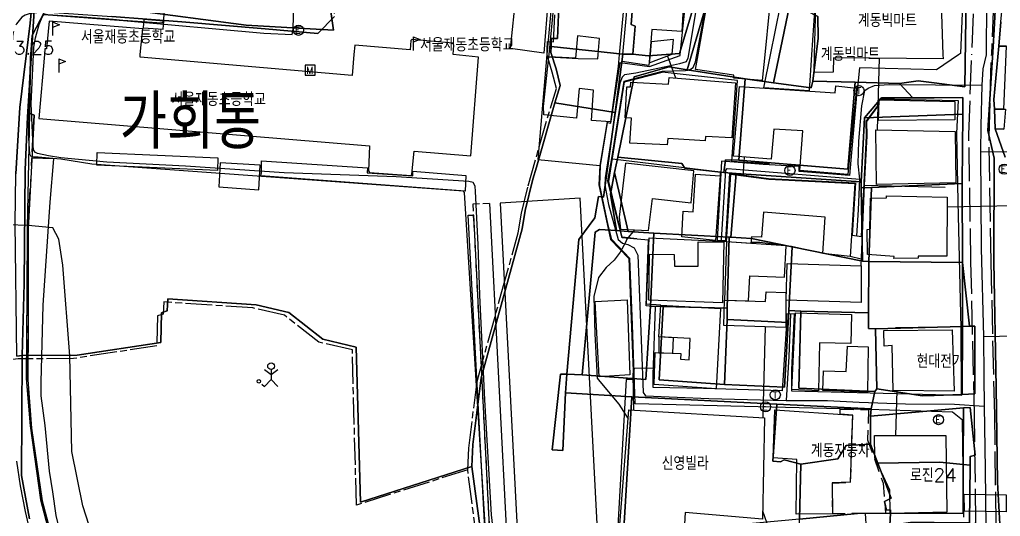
# Model space of a CAD drawing. Header units: feet. Extents: x 197796 to 199821, y 552499 to 555392.
# Drawn here: x 198685.5 to 198830.9, y 553314.7 to 553388.4 of the extents above; entities that cross this region are included whole.
import ezdxf

# ---------------------------------------------------------------- set-up
doc = ezdxf.new("R2010")
doc.units = ezdxf.units.FT
doc.header["$MEASUREMENT"] = 0
for name, pattern in [('ANYANG1', [11.5, 6, -1, 1, -1.5, 1, -1]), ('ANYANG11', [1.5, 1, -0.5]), ('ANYANG2', [6, 5, -1]), ('ANYANG3', [3, 2, -1]), ('JEON', [12, 4, -0.5, 1, -0.5, 4, -0.5, 1, -0.5])]:
    doc.linetypes.add(name, pattern=pattern)
for name, color, linetype in [('AAA001', 7, 'CONTINUOUS'), ('AAA002', 7, 'CONTINUOUS'), ('AAA004', 7, 'ANYANG3'), ('AAA008', 7, 'CONTINUOUS'), ('AAB114', 7, 'CONTINUOUS'), ('AAC001', 7, 'CONTINUOUS'), ('AAC006', 7, 'ANYANG1'), ('ABB001', 7, 'CONTINUOUS'), ('AD002', 7, 'CONTINUOUS'), ('AD0022', 1, 'CONTINUOUS'), ('ADA085', 1, 'CONTINUOUS'), ('AE001', 1, 'ANYANG2'), ('AE002', 1, 'ANYANG11'), ('AE130', 42, 'CONTINUOUS'), ('AE150', 7, 'CONTINUOUS'), ('AZ0202', 7, 'CONTINUOUS'), ('AZ0203', 7, 'CONTINUOUS'), ('AZ080', 1, 'CONTINUOUS'), ('AZ0801', 7, 'CONTINUOUS'), ('AZB999', 7, 'CONTINUOUS'), ('CAA001', 7, 'CONTINUOUS'), ('CAA002', 30, 'CONTINUOUS'), ('DD001', 3, 'CONTINUOUS'), ('EA0018', 7, 'JEON'), ('wipco_지적', 20, 'CONTINUOUS'), ('ZC002', 7, 'CONTINUOUS'), ('ZC251', 7, 'CONTINUOUS'), ('ZC601', 7, 'CONTINUOUS')]:
    doc.layers.add(name, color=color, linetype=linetype)
doc.styles.add('GHS', font='ROMANS', dxfattribs={"bigfont": 'NGSW.shx'})
doc.styles.add('NGSW', font='ROMANS.shx', dxfattribs={"bigfont": 'NGSW.shx'})

# ---------------------------------------------------------------- blocks, each defined once
blk = doc.blocks.new('AAB114')
at = {"layer": 'AAB114'}
for points in [[(0, 2), (1, 1.6), (0, 1.2)], [(0, 2), (0, 0)]]:
    blk.add_lwpolyline(points, dxfattribs=at)
blk = doc.blocks.new('AZ0202')
at = {"layer": 'AZ0202'}
blk.add_circle((0, 0), 0.75, dxfattribs=at)
at = {"layer": 'AZ0202', "style": 'GHS'}
blk.add_text('E', height=1, dxfattribs=at).set_placement((-0.5, -0.48))
blk = doc.blocks.new('AZ0203')
at = {"layer": 'AZ0203'}
blk.add_circle((0, 0), 0.75, dxfattribs=at)
at = {"layer": 'AZ0203', "style": 'GHS'}
blk.add_text('T', height=1, dxfattribs=at).set_placement((-0.36, -0.52))
blk = doc.blocks.new('ABB001')
at = {"layer": 'ABB001'}
for points in [[(0, 0), (0, -1.5)], [(-1, 0), (0, -0.75), (1, 0)], [(-1.35, -2.15), (-1, -2.5)], [(0, -1.5), (-1, -2.5)], [(0, -1.5), (1, -2.5)]]:
    blk.add_lwpolyline(points, dxfattribs=at)
for centre, radius in [((0, 0.5), 0.5), ((-1.82, -1.75), 0.25)]:
    blk.add_circle(centre, radius, dxfattribs=at)
blk = doc.blocks.new('AZB999')
at = {"layer": 'AZB999'}
blk.add_lwpolyline([(-0.75, 0.75), (-0.75, -0.75), (0.75, -0.75), (0.75, 0.75)], close=True, dxfattribs=at)
at = {"layer": 'AZB999', "style": 'GHS'}
blk.add_text('M', height=1, dxfattribs=at).set_placement((-0.58, -0.52))

msp = doc.modelspace()

# ---------------------------------------------------------------- linework, layer by layer
at = {"layer": 'AAA001', "color": 255, "flags": 128}
for points in [[(198774.89, 553383.24), (198775.7, 553391.85), (198783.91, 553391.06), (198783.68, 553386.68), (198779.23, 553386.96), (198778.91, 553383.24)], [(198763.97, 553383.24), (198764.74, 553390.96), (198775, 553390.05), (198774.36, 553383.24)], [(198786.08, 553383.23), (198787.46, 553391.12), (198796.62, 553389.76), (198795.97, 553383.23)], [(198796.82, 553383.23), (198798.31, 553390.54), (198803.31, 553389.76), (198802.9, 553383.23)], [(198771.27, 553383.24), (198771.44, 553385.64), (198768.18, 553386.01), (198767.94, 553383.24)], [(198782.08, 553383.24), (198782.23, 553383.29), (198782.44, 553385.49), (198779.1, 553385.15), (198778.95, 553383.24)]]:
    msp.add_lwpolyline(points, dxfattribs=at)
at = {"layer": 'AAA001', "color": 255}
for points in [[(198774.36, 553383.24), (198774.2, 553381.49), (198773.07, 553373.25), (198770.28, 553373.47), (198770.57, 553377.99), (198768.42, 553378.22), (198768.05, 553373.83), (198763.19, 553374.31), (198763.13, 553375.56), (198763.94, 553382.9), (198768.29, 553382.68), (198771.22, 553382.6), (198771.27, 553383.24)], [(198767.94, 553383.24), (198767.89, 553382.71), (198763.94, 553382.9), (198763.97, 553383.24)], [(198778.91, 553383.24), (198778.75, 553381.63), (198774.8, 553382.2), (198774.89, 553383.24)], [(198778.95, 553383.24), (198778.81, 553382.04), (198782.08, 553383.24)], [(198795.97, 553383.23), (198795.59, 553379.39), (198791.36, 553379.76), (198791.38, 553380.2), (198785.7, 553381.04), (198786.08, 553383.23)], [(198802.9, 553383.23), (198802.56, 553377.85), (198795.81, 553378.29), (198796.82, 553383.23)]]:
    msp.add_lwpolyline(points, dxfattribs=at)
for points in [[(198791.09, 553370.91), (198787.15, 553371.09), (198787.1, 553370.44), (198781.57, 553370.79), (198781.47, 553369.84), (198775.93, 553370.11), (198776.18, 553373.8), (198775.27, 553373.85), (198775.52, 553378.47), (198776.06, 553378.45), (198776.11, 553379.16), (198781.7, 553378.84), (198781.8, 553379.85), (198791.6, 553379.06)], [(198801.14, 553366.07), (198801.59, 553371.92), (198797.32, 553372.2), (198796.9, 553367.71), (198791.34, 553368.18), (198792.22, 553378.52), (198806.41, 553377.59), (198806.51, 553378.63), (198809.55, 553378.25), (198808.73, 553370.1), (198808.29, 553365.47)], [(198778.7, 553357.16), (198779.29, 553361.9), (198785.02, 553361.26), (198785.43, 553366.01), (198775.31, 553367.13), (198774.37, 553359.12), (198774.56, 553357.34)], [(198783.64, 553356.23), (198783.84, 553360.02), (198785.32, 553359.94), (198785.66, 553365.49), (198789.32, 553365.27), (198788.67, 553355.67)], [(198790.3, 553355.46), (198790.92, 553365.48), (198796.56, 553364.76), (198809.29, 553364.11), (198808.62, 553353.3), (198804.58, 553353.74), (198804.89, 553359.14), (198795.76, 553359.86), (198795.49, 553356.15), (198793.99, 553356.21), (198793.88, 553355.24)], [(198778.78, 553346.82), (198778.87, 553353.63), (198782.54, 553353.6), (198782.55, 553351.86), (198786.08, 553351.85), (198786.07, 553355.48), (198789.89, 553355.41), (198789.68, 553346.42)], [(198793.53, 553346.69), (198793.76, 553350.44), (198798.86, 553350.22), (198799.11, 553354.88), (198790.3, 553355.45), (198789.99, 553346.83)], [(198799.12, 553346.82), (198799.26, 553352.25), (198810.27, 553351.92), (198810.24, 553346.46)], [(198799.08, 553342.75), (198789.89, 553343.06), (198789.99, 553346.82), (198796.05, 553346.59), (198796.14, 553348.04), (198799.08, 553347.93)], [(198788.76, 553333.68), (198779.55, 553334.29), (198779.68, 553339.04), (198783.51, 553338.88), (198783.47, 553338.08), (198784.76, 553337.95), (198784.9, 553341.13), (198780.26, 553341.36), (198780.52, 553346.09), (198789.39, 553345.55)], [(198799.96, 553333.56), (198800.5, 553344.94), (198808.81, 553344.66), (198808.72, 553340.4), (198804.09, 553340.47), (198803.92, 553333.36)], [(198780.26, 553341.35), (198780.26, 553339.02), (198782.32, 553338.94), (198782.41, 553341.23)], [(198804.58, 553333.43), (198804.66, 553336.32), (198808.04, 553336.23), (198808.2, 553339.98), (198811.3, 553339.9), (198811.17, 553333.15)]]:
    msp.add_lwpolyline(points, close=True, dxfattribs=at)
at = {"layer": 'AAA002', "color": 255}
msp.add_lwpolyline([(198775.79, 553330.55), (198795.9, 553329.33), (198795.61, 553314.3), (198784.15, 553315.3), (198784.05, 553313.56), (198779.66, 553313.46), (198779.6, 553312.49), (198774.39, 553312.87)], close=True, dxfattribs=at)
at = {"layer": 'AAA004', "color": 255}
msp.add_lwpolyline([(198811.32, 553330.53), (198811.2, 553326.09), (198813.49, 553319.66), (198813.87, 553315.2), (198806.04, 553315.1), (198805.98, 553319.68), (198808.68, 553319.76), (198809, 553329.76), (198807.15, 553329.89), (198807.16, 553330.66)], close=True, dxfattribs=at)
at = {"layer": 'AAA008', "color": 255, "flags": 128}
for points in [[(198803.35, 553383.23), (198803.61, 553394.36), (198811.64, 553394.23), (198811.66, 553393.66), (198818.05, 553393.37), (198818.04, 553392.53), (198822.08, 553392.43), (198822.37, 553383.23)], [(198703.35, 553383.25), (198703.75, 553387.09), (198689.82, 553388.18), (198689.43, 553384.11), (198689.21, 553384.11), (198689.14, 553383.25)], [(198749.73, 553383.24), (198749.85, 553384.63), (198749.68, 553384.93), (198743.63, 553385.5), (198743.45, 553385.32), (198743.36, 553383.94), (198735.16, 553384.64), (198735.04, 553383.24)]]:
    msp.add_lwpolyline(points, dxfattribs=at)
msp.add_lwpolyline([(198759.09, 553392.19), (198763.86, 553391.6), (198763.2, 553383.47), (198758.25, 553384.17)], close=True, dxfattribs=at)
at = {"layer": 'AAA008', "color": 255}
for points in [[(198689.14, 553383.25), (198688.31, 553373.77), (198737.33, 553369.69), (198737.19, 553366.02), (198737.35, 553365.77), (198743.52, 553365.31), (198743.63, 553365.51), (198743.96, 553368.93), (198752.35, 553368.22), (198753.51, 553382.87), (198749.73, 553383.24)], [(198735.04, 553383.24), (198734.77, 553380.12), (198703.31, 553382.84), (198703.35, 553383.25)], [(198822.37, 553383.23), (198822.39, 553382.61), (198806.14, 553382.75), (198806.12, 553380.62), (198803.29, 553380.61), (198803.35, 553383.23)]]:
    msp.add_lwpolyline(points, dxfattribs=at)
for points in [[(198824.15, 553373.57), (198812.82, 553373.46), (198812.91, 553376.53), (198824.15, 553376.29)], [(198812.51, 553363.98), (198812.41, 553372.06), (198824.21, 553371.84), (198824.3, 553364.23)], [(198768.6, 553361.96), (198756.73, 553361.22), (198759.45, 553309.11), (198771.3, 553309.8)], [(198811.19, 553353.6), (198811.12, 553357.31), (198811.52, 553357.34), (198811.65, 553361.94), (198814.02, 553361.97), (198814.03, 553362.28), (198823.01, 553362.11), (198822.95, 553353.34), (198818.69, 553353.35), (198818.69, 553353.05), (198815.1, 553352.97), (198815.12, 553353.31)], [(198771.4, 553335.43), (198770.83, 553346.63), (198775.55, 553346.87), (198775.97, 553335.73)], [(198814.99, 553333.39), (198814.83, 553340.07), (198813.66, 553339.98), (198813.62, 553342.29), (198823.76, 553342.39), (198824.06, 553333.31)], [(198797.46, 553330.56), (198808.99, 553329.75), (198808.63, 553319.8), (198805.94, 553319.7), (198806.01, 553315.11), (198800.6, 553315.08), (198800.69, 553323.17), (198797.2, 553323.43)], [(198812.25, 553326.75), (198822.79, 553326.72), (198822.94, 553315.36), (198814.55, 553315.15), (198814.48, 553318.61), (198812.29, 553323.41)]]:
    msp.add_lwpolyline(points, close=True, dxfattribs=at)
at = {"layer": 'AAC001', "color": 255, "flags": 128}
for points in [[(198732.17, 553389.32), (198732.75, 553408.83), (198734.57, 553409.91), (198740.96, 553409.79), (198759.18, 553412.18), (198765.89, 553410.5), (198764.47, 553392.4), (198763.66, 553383.24)], [(198687.1, 553383.25), (198687.34, 553386.09), (198689.15, 553389.61), (198699.13, 553388.9), (198709.52, 553388.11), (198721.86, 553387.09), (198729.7, 553386.37)]]:
    msp.add_lwpolyline(points, dxfattribs=at)
at = {"layer": 'AAC001', "color": 255}
for points in [[(198686.92, 553374.54), (198687.09, 553382.91), (198687.1, 553383.25)], [(198763.66, 553383.24), (198762.28, 553367.66), (198771.48, 553366.8), (198771.34, 553363.92), (198773.1, 553355.83), (198775.8, 553352.97), (198776.47, 553335.06), (198775.41, 553335.06), (198773.99, 553309.81), (198746.52, 553303.26), (198744.29, 553304.83)], [(198776.99, 553355.89), (198774.79, 553356.16), (198772.84, 553364.41), (198775.18, 553379.22), (198780.74, 553380.62)], [(198796.68, 553367.05), (198791.06, 553367.4), (198791.92, 553379.41), (198780.74, 553380.62)], [(198810.74, 553363.85), (198811.12, 553371.17), (198811.09, 553373.3), (198812.89, 553375.75)], [(198772.57, 553373.29), (198771.48, 553366.8)], [(198773.37, 553367.77), (198789.32, 553365.85), (198789.32, 553365.27)], [(198801.19, 553366.8), (198799.44, 553366.88)], [(198810.23, 553351.92), (198810.74, 553363.85), (198822.7, 553363.58)], [(198780.52, 553346.09), (198778.44, 553346.21), (198778.8, 553356.07), (198790.3, 553355.53)], [(198798.8, 553354.9), (198795.2, 553355.35), (198793.9, 553355.37)], [(198804.58, 553353.74), (198799.91, 553354.76), (198799.11, 553354.86)], [(198810.27, 553352.89), (198808.62, 553353.31)], [(198822.08, 553342.79), (198815.33, 553342.7)]]:
    msp.add_lwpolyline(points, dxfattribs=at)
at = {"layer": 'AAC006', "color": 255}
msp.add_lwpolyline([(198733.5, 553304.73), (198730.78, 553298.49), (198709.14, 553293.9), (198705.85, 553293.69), (198703.14, 553293.96), (198700.83, 553294.9), (198699.62, 553295.64), (198696.92, 553297.97), (198693.97, 553301.36), (198692.45, 553304.51), (198690.48, 553310.69), (198688.8, 553317.02), (198687.22, 553327.84), (198686.66, 553334.98), (198686.67, 553344.63), (198686.72, 553357.32), (198687.64, 553374.27), (198686.92, 553374.54)], dxfattribs=at)
at = {"layer": 'AD002', "color": 255, "flags": 128}
for points in [[(198833.4, 553531.13), (198831.95, 553512.85), (198832.01, 553510.7), (198833.09, 553497.58), (198834.1, 553482.53), (198834.23, 553480.44), (198833.47, 553470.68), (198832.71, 553450.75), (198831.73, 553440.51), (198830.8, 553430.83), (198830.11, 553421.11), (198829.34, 553410.34), (198828.83, 553391.11), (198828.77, 553383.23)], [(198810.85, 553413.63), (198809.53, 553412.11), (198806.65, 553409.49), (198804.71, 553408.14), (198803.36, 553406.83), (198801.61, 553400.78), (198801.75, 553400.14), (198796.51, 553401.66), (198791.16, 553403.2), (198789.88, 553403.24), (198789.61, 553401.57), (198785.97, 553391.33), (198784.65, 553383.24)]]:
    msp.add_lwpolyline(points, dxfattribs=at)
at = {"layer": 'AD002', "color": 255}
for points in [[(198784.65, 553383.24), (198784.56, 553382.71), (198784.32, 553382.18), (198783.3, 553381.89), (198782, 553381.6), (198776.82, 553380.49), (198775.17, 553380.25), (198774.83, 553379.91), (198774.45, 553378.99), (198772.27, 553364.98), (198772.23, 553363.87), (198772.78, 553360.98), (198774.21, 553355.79), (198774.88, 553355.26), (198775.66, 553355.06), (198776.58, 553354.58), (198777.11, 553353.47), (198777.68, 553339.65), (198777.93, 553333.12), (198778.27, 553332.64), (198787.64, 553332.24), (198799.15, 553331.91), (198800.74, 553331.91), (198805.24, 553331.91), (198809.93, 553331.67), (198816.82, 553331.43), (198824.07, 553331.36), (198828.5, 553331.1)], [(198828.77, 553383.23), (198828.3, 553381.11), (198828.13, 553378.69), (198828.01, 553372.69), (198827.96, 553368.83), (198828.06, 553354.46), (198828.4, 553341.42), (198828.42, 553335.47), (198828.5, 553331.1), (198828.62, 553321.75), (198828.79, 553308.87), (198829.21, 553297.78), (198830.58, 553285.41), (198830.57, 553273.67), (198830.74, 553259.7), (198830.87, 553247.85), (198831.22, 553230.9), (198831.37, 553216.95), (198831.56, 553210.71), (198832.45, 553204.95), (198833.4, 553197.28)], [(198809.61, 553356.35), (198809.85, 553360.22), (198810.04, 553364.78), (198809.81, 553367.03), (198809.9, 553370.4), (198810.34, 553375.63), (198810.81, 553377.91), (198811.28, 553378.26), (198812.24, 553378.64), (198814.42, 553378.79), (198828.13, 553378.69)], [(198932.71, 553370.41), (198921.85, 553370.39), (198917.59, 553370.52), (198916.56, 553370.59), (198915.9, 553370.94), (198915.16, 553371.39), (198913.02, 553373.48), (198911.19, 553374.32), (198909.49, 553374.49), (198895.53, 553372.99), (198888.53, 553372.49), (198881.99, 553371.99), (198839.57, 553369.23), (198831.2, 553368.76), (198827.96, 553368.83)], [(198789.54, 553355.7), (198790.17, 553366.08), (198790.39, 553366.34), (198791.69, 553366.25), (198810.04, 553364.78)], [(198799.78, 553344.75), (198799.5, 553338.46), (198799.15, 553331.91)], [(198828.4, 553341.42), (198847.37, 553341.82), (198890.77, 553342.46), (198909.75, 553342.74), (198911.21, 553342.73), (198912.54, 553342.56), (198914.08, 553342.29)]]:
    msp.add_lwpolyline(points, dxfattribs=at)
at = {"layer": 'AD0022', "color": 255, "flags": 128}
for points in [[(198785.89, 553383.23), (198787.36, 553391.13), (198789.47, 553396.98), (198791, 553402.16), (198795.23, 553401.02), (198801.2, 553399.26), (198799.05, 553390.5), (198800.83, 553390.25), (198801.9, 553394.82), (198804.14, 553403.96), (198805.46, 553408.35), (198806.67, 553408.12), (198809.76, 553411.12), (198818.57, 553409.58), (198825.54, 553408.84), (198826.14, 553408.78), (198825.87, 553405.14), (198824.99, 553383.43), (198824.69, 553383.23)], [(198689.15, 553389.61), (198687.34, 553386.09), (198687.1, 553383.25)], [(198732.15, 553388.88), (198729.7, 553386.37), (198721.86, 553387.09), (198709.52, 553388.11), (198699.13, 553388.9)], [(198783.43, 553383.24), (198784.04, 553389.41)]]:
    msp.add_lwpolyline(points, dxfattribs=at)
at = {"layer": 'AD0022', "color": 255}
for points in [[(198687.1, 553383.25), (198687.09, 553382.91), (198686.92, 553374.54), (198686.58, 553357.57), (198686.51, 553347.75), (198686.43, 553335.19), (198687.02, 553328.19), (198688.57, 553317.21), (198689.85, 553312.28)], [(198825.47, 553314.62), (198825.28, 553328.99), (198823.79, 553330.18), (198811.32, 553330.58), (198807.16, 553330.71), (198776.75, 553331.44), (198776.33, 553343.17), (198775.94, 553352.98), (198773.29, 553355.8), (198772.73, 553357.93), (198771.49, 553363.82), (198771.59, 553366.8), (198772.65, 553373.16), (198773.12, 553373.08), (198774.5, 553382.07), (198778.86, 553381.49), (198783.41, 553383.1), (198783.43, 553383.24)], [(198824.69, 553383.23), (198821.4, 553380.98), (198810.02, 553381.27), (198809.77, 553378.86), (198809.58, 553377.23), (198808.52, 553365.3), (198801.05, 553365.9), (198801.07, 553366.64), (198795.71, 553366.93), (198789.53, 553367.44), (198788.89, 553355.72), (198790.2, 553355.67), (198790.78, 553365.63), (198796.53, 553364.88), (198809.42, 553364.2), (198808.92, 553356.43), (198810.3, 553356.28), (198811.05, 553371.2), (198810.99, 553373.34), (198812.72, 553375.62), (198812.83, 553376.68), (198824.63, 553376.42), (198824.41, 553371.59), (198824.58, 553361.47), (198825.02, 553342.67), (198825.1, 553332.68), (198819.36, 553332.82), (198799.95, 553333.31), (198799.99, 553336.46), (198800.36, 553344.73), (198799.19, 553344.78), (198799.17, 553343.34), (198798.56, 553333.34), (198786.89, 553333.7), (198779.39, 553333.85), (198779.42, 553335.72), (198779.76, 553345.83), (198778.36, 553345.98), (198778.7, 553355.69), (198774.79, 553356.08), (198773.88, 553359.7), (198772.67, 553364.53), (198773.21, 553367.55), (198775.12, 553379.28), (198780.81, 553380.79), (198784.22, 553380.86), (198784.59, 553380.93), (198784.96, 553381.08), (198785.32, 553381.34), (198785.7, 553382.15), (198785.89, 553383.23)]]:
    msp.add_lwpolyline(points, dxfattribs=at)
at = {"layer": 'ADA085', "color": 255}
msp.add_lwpolyline([(198691.56, 553312.02), (198690.9, 553314.84), (198690.37, 553318.36), (198689.91, 553321.42), (198689.25, 553328.22), (198688.67, 553332.61), (198688.64, 553334.65), (198688.96, 553346.06), (198690.01, 553361.34), (198690.54, 553367.76), (198687.29, 553367.87)], dxfattribs=at)
at = {"layer": 'AE001', "color": 255, "flags": 128}
for points in [[(198835.75, 553722.78), (198837.38, 553722.21), (198837.71, 553721.98), (198837.91, 553721.69), (198839.2, 553718.71), (198839.37, 553718.26), (198839.42, 553717.92), (198839.4, 553717.48), (198838.71, 553711.42), (198837.57, 553703.64), (198836.92, 553694.63), (198836.88, 553693.62), (198836.86, 553689.79), (198836.83, 553688.3), (198836.56, 553671.82), (198836.58, 553659.31), (198836.75, 553657.21), (198836.73, 553633.49), (198836.54, 553630.96), (198835.97, 553627.97), (198833.68, 553609.44), (198832.73, 553599.52), (198832.68, 553598.55), (198832.7, 553597.73), (198833, 553590.93), (198833.01, 553585.76), (198833.14, 553577.36), (198833.13, 553576.32), (198833.09, 553575.15), (198832.49, 553560.59), (198832.33, 553544.56), (198832.29, 553538.06), (198831.39, 553525.09), (198830.48, 553511.74), (198830.74, 553505.62), (198831.57, 553498.63), (198832.23, 553488.99), (198832.65, 553483.56), (198832.82, 553480.08), (198832.59, 553477.45), (198831.5, 553465.18), (198831.03, 553451.83), (198830.51, 553446.58), (198829.49, 553434.69), (198829.01, 553430.2), (198828.45, 553419.83), (198827.7, 553409.61), (198827.47, 553405.09), (198826.63, 553383.23)], [(198847.82, 553720.78), (198846.78, 553721.79), (198846.69, 553721.85), (198846.58, 553721.88), (198846.5, 553721.87), (198843.57, 553720.67), (198843.28, 553720.55), (198843, 553720.39), (198842.86, 553720.24), (198842.73, 553720), (198842.68, 553719.75), (198841.68, 553711.03), (198840.56, 553703.32), (198839.91, 553694.46), (198839.88, 553693.61), (198839.86, 553689.75), (198839.83, 553688.24), (198839.56, 553671.8), (198839.58, 553659.31), (198839.75, 553657.3), (198839.73, 553633.37), (198839.54, 553630.74), (198838.95, 553627.6), (198836.67, 553609.12), (198835.7, 553599.03), (198835.7, 553597.86), (198836, 553591), (198836.01, 553585.78), (198836.14, 553577.37), (198836.13, 553576.27), (198836.09, 553575.04), (198835.49, 553560.52), (198835.35, 553546.17), (198835.29, 553537.85), (198834.39, 553524.88), (198833.49, 553511.71), (198833.74, 553505.75), (198834.58, 553498.59), (198835.22, 553489.21), (198835.64, 553483.75), (198835.83, 553480.03), (198835.58, 553477.18), (198834.49, 553465), (198834.03, 553451.63), (198833.5, 553446.31), (198832.33, 553432.69), (198832, 553430.03), (198831.44, 553419.64), (198830.7, 553409.46), (198830.47, 553404.98), (198829.58, 553383.23)], [(198689.15, 553389.61), (198686.87, 553389.3), (198686.27, 553389.1), (198685.79, 553388.82), (198684.98, 553387.81), (198684.73, 553387.22), (198684.45, 553386.28), (198684.39, 553385.88), (198684.31, 553384.01), (198684.28, 553383.25)]]:
    msp.add_lwpolyline(points, dxfattribs=at)
at = {"layer": 'AE001', "color": 255}
for points in [[(198746.63, 553302.84), (198747.8, 553301.4), (198748.2, 553301.1), (198748.45, 553300.96), (198748.86, 553300.83), (198754.26, 553302.23), (198772.32, 553306.88), (198785.49, 553309.84), (198792.92, 553311.21), (198805.57, 553312.26), (198820.61, 553312.48), (198825.68, 553312.56), (198826.44, 553312.96), (198826.71, 553313.14), (198826.87, 553313.26), (198827.12, 553313.57), (198827.26, 553313.81), (198827.05, 553329.73), (198826.53, 553352.46), (198826.22, 553371.37), (198826.63, 553383.23)], [(198911.99, 553317.3), (198912, 553315.91), (198911.83, 553315.13), (198911.51, 553314.67), (198910.68, 553314.42), (198867.91, 553313.28), (198860.77, 553312.99), (198833.52, 553312.86), (198830.85, 553312.87), (198830.58, 553312.95), (198830.42, 553313.1), (198830.27, 553313.36), (198830.05, 553329.8), (198829.53, 553352.5), (198829.23, 553371.1), (198829.58, 553383.23)], [(198684.98, 553322.9), (198685.52, 553319.25), (198686.29, 553315.48), (198687.95, 553308.35)]]:
    msp.add_lwpolyline(points, dxfattribs=at)
at = {"layer": 'AE002', "color": 255}
msp.add_lwpolyline([(198755.16, 553361.16), (198752.66, 553361.03), (198755.32, 553308.82), (198755.82, 553308.84)], dxfattribs=at)
at = {"layer": 'AE130', "color": 255}
msp.add_lwpolyline([(198825.51, 553318.01), (198831.74, 553317.92), (198831.73, 553315.42), (198825.55, 553315.51)], close=True, dxfattribs=at)
at = {"layer": 'AE150', "color": 255, "flags": 128}
msp.add_lwpolyline([(198706.74, 553387.04), (198706.82, 553388.18), (198703.87, 553388.43), (198703.77, 553387.23)], close=True, dxfattribs=at)
at = {"layer": 'AE150', "color": 255}
for points in [[(198696.97, 553368.72), (198714.87, 553367.92), (198714.81, 553366.05), (198696.91, 553366.86)], [(198721.31, 553365.69), (198721.31, 553367.48), (198737.05, 553366.46), (198737, 553365.71), (198743.75, 553365.24), (198743.78, 553365.94), (198751.65, 553365.33), (198751.53, 553362.98), (198721.24, 553365.28)], [(198751.99, 553359.43), (198752.74, 553359.41), (198755.29, 553309.32), (198754.66, 553309.23)]]:
    msp.add_lwpolyline(points, close=True, dxfattribs=at)
at = {"layer": 'AZ080', "color": 255}
for points in [[(198686.92, 553374.54), (198687.64, 553374.27), (198686.72, 553357.32), (198686.71, 553350.84), (198686.71, 553343.02)], [(198686.71, 553343.02), (198686.66, 553334.98), (198687.22, 553327.84), (198688.8, 553317.02), (198690.48, 553310.69), (198692.45, 553304.51), (198693.97, 553301.36), (198696.92, 553297.97), (198699.62, 553295.64), (198700.83, 553294.9), (198703.14, 553293.96), (198705.85, 553293.69), (198709.14, 553293.9), (198730.78, 553298.49), (198733.5, 553304.73)]]:
    msp.add_lwpolyline(points, dxfattribs=at)
at = {"layer": 'AZ0801', "color": 255}
msp.add_lwpolyline([(198715.18, 553367.19), (198714.98, 553363.63), (198720.95, 553363.2), (198721.14, 553366.83)], close=True, dxfattribs=at)
at = {"layer": 'CAA001', "color": 255, "elevation": 40, "flags": 128}
msp.add_lwpolyline([(198687.53, 553383.25), (198687.58, 553384.36), (198687.83, 553385.75), (198688.37, 553387.73), (198688.79, 553388.82), (198689.06, 553389.2), (198700.88, 553388.31), (198721.67, 553386.4), (198725.86, 553386.22), (198726.03, 553387.04), (198726.14, 553390.92)], dxfattribs=at)
at = {"layer": 'CAA001', "color": 255, "elevation": 40}
for points in [[(198756.14, 553309.15), (198755.45, 553314.94), (198754.43, 553332.04), (198753.69, 553347.53), (198753.48, 553355.05), (198753.07, 553362.91), (198752.99, 553363.73), (198752.71, 553364.28), (198752.06, 553364.42), (198741.29, 553365.13), (198724.71, 553365.7), (198710.05, 553366.67), (198698.38, 553367.3), (198691.59, 553367.95), (198689.72, 553368.22), (198688.13, 553368.57), (198687.79, 553368.72), (198687.57, 553369.02), (198687.45, 553369.55), (198687.17, 553375.95), (198687.53, 553383.25)], [(198781.51, 553383.03), (198782.7, 553379.78)], [(198776.62, 553357.25), (198775.51, 553355.85), (198775.28, 553355.38), (198774.51, 553353.95), (198773.61, 553352.76), (198772.46, 553351.64), (198771.28, 553350.17), (198770.59, 553347.35), (198770.76, 553341.84), (198771.08, 553335.26), (198771.48, 553334.72), (198774.32, 553331.39), (198775.68, 553329.2)]]:
    msp.add_lwpolyline(points, dxfattribs=at)
at = {"layer": 'CAA002', "color": 255, "elevation": 39, "flags": 128}
msp.add_lwpolyline([(198687.19, 553383.25), (198687.26, 553384.49), (198687.33, 553385.65), (198687.36, 553386.22), (198688.9, 553389.06), (198689.01, 553389.21), (198689.14, 553389.25), (198689.39, 553389.23), (198689.66, 553389.18), (198694.77, 553388.85), (198699.35, 553388.49), (198700.74, 553388.37), (198706.56, 553387.94), (198706.82, 553388.18), (198707.02, 553393.52), (198706.99, 553393.55), (198699.1, 553394.17), (198696.79, 553394.36), (198696.61, 553394.42), (198696.4, 553394.56)], dxfattribs=at)
at = {"layer": 'CAA002', "color": 255}
for points, elevation in [([(198754.73, 553309.47), (198751.45, 553362.79), (198751.27, 553363), (198696.18, 553366.97), (198691.55, 553367.72), (198690.38, 553367.83), (198688.22, 553368.02), (198687.59, 553368.03), (198687.11, 553368.17), (198686.98, 553368.47), (198686.8, 553370.84), (198686.82, 553371.9), (198686.9, 553377.74), (198686.93, 553378.94), (198687.19, 553383.25)], 39), ([(198812.9, 553382.69), (198812.62, 553372.06)], 38), ([(198792.9, 553368.05), (198792.71, 553365.25)], 39), ([(198832.84, 553360.79), (198823, 553360.6)], 37), ([(198717.35, 553278.51), (198715.38, 553280.19), (198714.09, 553282.32), (198712.41, 553286.04), (198710.77, 553288.99), (198710.44, 553289.82), (198710.26, 553290.91), (198710.08, 553294.1), (198707.1, 553297.2), (198703.96, 553299.59), (198697.99, 553306.46), (198694.85, 553316.31), (198693.21, 553324.37), (198692.91, 553338.56), (198691.86, 553351.99), (198691.26, 553355.88), (198690.37, 553357.52), (198686.75, 553357.89), (198683.69, 553357.99)], 37), ([(198796.03, 553342.85), (198795.66, 553329.77), (198795.65, 553329.35)], 38), ([(198779.62, 553336.71), (198776.66, 553336.69), (198776.48, 553336.37), (198776.4, 553335.89), (198776.51, 553330.51)], 39), ([(198815.52, 553333.39), (198815.35, 553326.74)], 37), ([(198795.63, 553315.54), (198796.57, 553312.9), (198798.03, 553307.04), (198798.31, 553304.8), (198798.57, 553304.69), (198798.83, 553301.18)], 38), ([(198810.85, 553315.16), (198811.01, 553312.89), (198812.09, 553311.12), (198812.5, 553309.49), (198812.58, 553307.98), (198812.05, 553305.96), (198811.66, 553298.63)], 37)]:
    msp.add_lwpolyline(points, dxfattribs=dict(at, elevation=elevation))
at = {"layer": 'DD001', "color": 255}
msp.add_lwpolyline([(198755.16, 553361.16), (198757.79, 553309.33)], dxfattribs=at)
at = {"layer": 'EA0018', "color": 255}
for points in [[(198763.67, 553383.24), (198763.69, 553383.98), (198763.72, 553385.19), (198764.64, 553385.15), (198764.9, 553391.19)], [(198751.9, 553321.65), (198752.06, 553324.85), (198753.29, 553334.75), (198756.88, 553347.73), (198759.39, 553356.82), (198759.88, 553359.7), (198760.86, 553363.77), (198764.26, 553375.64), (198765.05, 553378.21), (198764.45, 553380.64), (198763.67, 553383.16), (198763.67, 553383.24)], [(198751.9, 553321.65), (198735.4, 553316.39), (198734.8, 553339.42), (198729.81, 553340.58), (198724.73, 553344.56), (198720.02, 553345.65), (198706.85, 553346.55), (198706.74, 553344.71), (198705.88, 553344.47), (198705.82, 553340.04), (198693.45, 553338.15), (198685.24, 553338.11), (198684.47, 553338.03), (198680.43, 553338.13), (198680.21, 553346.67), (198676.08, 553346.77), (198675.02, 553346.74)], [(198753.36, 553310.67), (198751.9, 553321.65)]]:
    msp.add_lwpolyline(points, dxfattribs=at)
at = {"layer": 'wipco_지적', "color": 20}
for points in [[(198834.52, 553435.15), (198834.49, 553434.45), (198843.26, 553433.97), (198843.21, 553431.95), (198834.31, 553432.54), (198834.32, 553429.85), (198832.74, 553407.57), (198831.95, 553394.69), (198832.04, 553384.41), (198831.74, 553384.5), (198830.66, 553384.47), (198830.96, 553388.09), (198831.59, 553394.67), (198832.25, 553407.61), (198833.26, 553429.87), (198833.31, 553432.58), (198833.49, 553435.24), (198834.59, 553449.45), (198835.47, 553449.41), (198834.52, 553435.15)], [(198817.92, 553397.23), (198825.86, 553395.56), (198825.62, 553378.46), (198821.06, 553379.06), (198818.71, 553379.36), (198815.92, 553378.96), (198809.36, 553379.16), (198803.06, 553379.32), (198803.86, 553385.7), (198803.83, 553388.89), (198802.18, 553389.72), (198802.3, 553390.84), (198803.91, 553399.17), (198810.91, 553397.77), (198817.92, 553397.23)], [(198786.17, 553392.98), (198787.69, 553392.16), (198784.45, 553380.99), (198781.78, 553381.42), (198776.58, 553379.95), (198774.15, 553368.04), (198773.69, 553365.74), (198773.09, 553362.52), (198773.99, 553357.14), (198771.47, 553357.28), (198770.79, 553356.92), (198768.87, 553335.72), (198766.59, 553335.82), (198768.37, 553355.79), (198770.78, 553359.05), (198771.31, 553362.2), (198772.02, 553362.08), (198773.77, 553374.66), (198774.89, 553383.29), (198776.38, 553383.31), (198778.65, 553383.05), (198783.33, 553383.39), (198786.17, 553392.98)], [(198776.43, 553391.61), (198782.7, 553391.27), (198783.16, 553392.49), (198785.06, 553392.16), (198786.17, 553392.98), (198783.33, 553383.39), (198778.65, 553383.05), (198776.38, 553383.31), (198776.76, 553387.44), (198776.13, 553387.7), (198776.43, 553391.61)], [(198787.69, 553392.16), (198790.82, 553392.26), (198799.6, 553390.5), (198797.27, 553379.03), (198793.03, 553379.66), (198784.45, 553380.99), (198787.69, 553392.16)], [(198687.65, 553390.53), (198686.64, 553374), (198686.29, 553366.15), (198686.12, 553349.27), (198685.82, 553338.6), (198685.06, 553338.52), (198684.78, 553358.17), (198684.91, 553365.56), (198685.49, 553375.39), (198687.02, 553387.89), (198687.25, 553390.55), (198687.65, 553390.53)], [(198776.43, 553391.61), (198776.13, 553387.7), (198776.76, 553387.44), (198776.38, 553383.31), (198774.89, 553383.29), (198764.29, 553384.46), (198764.29, 553385.64), (198765.2, 553385.62), (198765.46, 553391.62), (198772.1, 553391.2), (198774.28, 553390.67), (198774.48, 553391.51), (198776.43, 553391.61)], [(198799.83, 553391.22), (198802.3, 553390.84), (198802.18, 553389.72), (198803.83, 553388.89), (198803.86, 553385.7), (198803.06, 553379.32), (198802.86, 553378.32), (198797.27, 553379.03), (198799.6, 553390.5), (198799.83, 553391.22)], [(198774.89, 553383.29), (198773.77, 553374.66), (198764.83, 553376.1), (198765.61, 553378.65), (198765.01, 553381.12), (198764.23, 553383.57), (198764.29, 553384.46), (198774.89, 553383.29)], [(198831.74, 553384.5), (198831.37, 553375.17), (198830.03, 553375.14), (198829.94, 553376.57), (198830.66, 553384.47), (198831.74, 553384.5)], [(198793.03, 553379.66), (198792.12, 553367.58), (198790.13, 553367.64), (198789.89, 553365.75), (198784.12, 553366.37), (198783.66, 553367.08), (198774.15, 553368.04), (198776.58, 553379.95), (198781.78, 553381.42), (198784.45, 553380.99), (198793.03, 553379.66)], [(198809.36, 553379.16), (198815.92, 553378.96), (198817.89, 553376.83), (198813.28, 553376.85), (198810.74, 553373.86), (198810.24, 553364.38), (198791.71, 553365.59), (198789.89, 553365.75), (198790.13, 553367.64), (198792.12, 553367.58), (198808.27, 553366.27), (198809.36, 553379.16)], [(198803.06, 553379.32), (198809.36, 553379.16), (198808.27, 553366.27), (198792.12, 553367.58), (198793.03, 553379.66), (198797.27, 553379.03), (198802.86, 553378.32), (198803.06, 553379.32)], [(198773.77, 553374.66), (198772.02, 553362.08), (198771.31, 553362.2), (198770.78, 553359.05), (198768.37, 553355.79), (198766.59, 553335.82), (198765.67, 553335.83), (198764.43, 553324.61), (198766, 553324.52), (198766.43, 553333.04), (198776.23, 553332.49), (198774.89, 553310.45), (198755.36, 553305.61), (198755.83, 553311.43), (198753.98, 553311.13), (198752.52, 553322.11), (198752.66, 553325.39), (198753.91, 553335.3), (198759.98, 553357.37), (198760.42, 553360.13), (198761.55, 553364.74), (198762.12, 553366.56), (198764.83, 553376.1), (198773.77, 553374.66)], [(198825.31, 553374.39), (198810.74, 553373.86), (198813.28, 553376.85), (198817.89, 553376.83), (198821.06, 553376.84), (198825.31, 553376.86), (198825.31, 553374.39)], [(198810.74, 553373.86), (198825.31, 553374.39), (198825.24, 553364.12), (198811.77, 553363.52), (198810.24, 553363.47), (198810.24, 553364.38), (198810.74, 553373.86)], [(198831.37, 553375.17), (198831.64, 553375.16), (198831.39, 553372.19), (198830.13, 553372.21), (198830.03, 553375.14), (198831.37, 553375.17)], [(198774.15, 553368.04), (198783.66, 553367.08), (198784.12, 553366.37), (198789.89, 553365.75), (198791.71, 553365.59), (198790.91, 553356.17), (198790.7, 553356.18), (198779.52, 553356.77), (198775.72, 553357.02), (198773.69, 553365.74), (198774.15, 553368.04)], [(198773.69, 553365.74), (198775.72, 553357.02), (198773.99, 553357.14), (198773.09, 553362.52), (198773.69, 553365.74)], [(198791.71, 553365.59), (198810.24, 553364.38), (198810.24, 553363.47), (198810.44, 553352.6), (198800, 553354.72), (198793.98, 553355.96), (198790.91, 553356.17), (198791.71, 553365.59)], [(198825.24, 553364.12), (198825.28, 553352.42), (198811.38, 553352.57), (198811.77, 553363.52), (198825.24, 553364.12)], [(198811.77, 553363.52), (198811.38, 553352.57), (198810.44, 553352.6), (198810.24, 553363.47), (198811.77, 553363.52)], [(198773.99, 553357.14), (198775.72, 553357.02), (198779.52, 553356.77), (198779.02, 553345.93), (198778.34, 553335.04), (198768.87, 553335.72), (198770.79, 553356.92), (198771.47, 553357.28), (198773.99, 553357.14)], [(198790.7, 553356.18), (198790.4, 553345.63), (198780.89, 553345.86), (198779.02, 553345.93), (198779.52, 553356.77), (198790.7, 553356.18)], [(198790.91, 553356.17), (198793.98, 553355.96), (198800, 553354.72), (198799.54, 553345.29), (198799.41, 553343.51), (198790.37, 553343.92), (198790.4, 553345.63), (198790.7, 553356.18), (198790.91, 553356.17)], [(198810.44, 553352.6), (198811.38, 553352.57), (198811.33, 553344.94), (198801.29, 553345.2), (198799.54, 553345.29), (198800, 553354.72), (198810.44, 553352.6)], [(198825.28, 553352.42), (198825.27, 553342.91), (198812.37, 553342.54), (198811.32, 553342.6), (198811.33, 553344.94), (198811.38, 553352.57), (198825.28, 553352.42)], [(198826.3, 553342.94), (198825.27, 553342.91), (198825.28, 553352.42), (198826.3, 553342.94)], [(198780.89, 553345.86), (198780.31, 553335.01), (198790, 553334.3), (198798.87, 553333.9), (198799.41, 553343.51), (198799.54, 553345.29), (198801.29, 553345.2), (198801.03, 553333.75), (198812.26, 553333.26), (198811.75, 553330.67), (198797.75, 553331.37), (198776.23, 553332.49), (198766.43, 553333.04), (198766.59, 553335.82), (198768.87, 553335.72), (198778.34, 553335.04), (198779.02, 553345.93), (198780.89, 553345.86)], [(198790.4, 553345.63), (198790.37, 553343.92), (198790, 553334.3), (198780.31, 553335.01), (198780.89, 553345.86), (198790.4, 553345.63)], [(198801.29, 553345.2), (198811.33, 553344.94), (198811.32, 553342.6), (198812.37, 553342.54), (198812.56, 553333.66), (198812.26, 553333.26), (198801.03, 553333.75), (198801.29, 553345.2)], [(198790.37, 553343.92), (198799.41, 553343.51), (198798.87, 553333.9), (198790, 553334.3), (198790.37, 553343.92)], [(198825.27, 553342.91), (198825.24, 553332.81), (198821.06, 553332.66), (198819.33, 553332.6), (198812.56, 553333.66), (198812.37, 553342.54), (198825.27, 553342.91)], [(198826.3, 553342.94), (198827.12, 553342.96), (198827.1, 553332.92), (198825.24, 553332.81), (198825.27, 553342.91), (198826.3, 553342.94)], [(198766.43, 553333.04), (198766, 553324.52), (198764.43, 553324.61), (198765.67, 553335.83), (198766.59, 553335.82), (198766.43, 553333.04)], [(198797.75, 553331.37), (198797.14, 553322.9), (198798.27, 553322.84), (198798.85, 553323.14), (198801.31, 553322.49), (198801.09, 553314.32), (198789.35, 553313.22), (198779.14, 553310.62), (198774.82, 553309.6), (198774.89, 553310.45), (198776.23, 553332.49), (198797.75, 553331.37)], [(198797.75, 553331.37), (198811.75, 553330.67), (198811.61, 553329.59), (198811.63, 553325.46), (198808.02, 553325.23), (198806.78, 553323.28), (198801.31, 553322.49), (198798.85, 553323.14), (198798.27, 553322.84), (198797.14, 553322.9), (198797.75, 553331.37)], [(198825.42, 553330.85), (198825.4, 553322.45), (198821.91, 553322.76), (198812.72, 553322.61), (198811.63, 553325.46), (198811.61, 553329.59), (198821.06, 553330.46), (198825.42, 553330.85)], [(198825.42, 553330.85), (198826.4, 553330.87), (198827.16, 553323.81), (198826.43, 553323.64), (198826.43, 553322.33), (198825.4, 553322.45), (198825.42, 553330.85)], [(198812.72, 553322.61), (198814.7, 553317.44), (198813.71, 553316.94), (198813.99, 553315.63), (198814.59, 553315.7), (198814.6, 553315.2), (198809.71, 553315.15), (198801.09, 553314.32), (198801.31, 553322.49), (198806.78, 553323.28), (198808.02, 553325.23), (198811.63, 553325.46), (198812.72, 553322.61)], [(198825.4, 553322.45), (198825.4, 553315.16), (198814.6, 553315.2), (198814.59, 553315.7), (198813.99, 553315.63), (198813.71, 553316.94), (198814.7, 553317.44), (198812.72, 553322.61), (198821.91, 553322.76), (198825.4, 553322.45)], [(198825.4, 553322.45), (198826.43, 553322.33), (198826.3, 553313.78), (198821.06, 553313.8), (198817.57, 553313.82), (198814.48, 553313.38), (198814.6, 553315.2), (198825.4, 553315.16), (198825.4, 553322.45)], [(198801.09, 553314.32), (198809.71, 553315.15), (198814.6, 553315.2), (198814.48, 553313.38), (198813.27, 553313.16), (198813.29, 553309.16), (198804, 553308.73), (198802.97, 553306.87), (198800.92, 553307.48), (198801.09, 553314.32)]]:
    msp.add_lwpolyline(points, close=True, dxfattribs=at)
for points in [[(198831.74, 553421.18), (198829.96, 553386.96), (198829.83, 553384.42), (198829.02, 553371.98), (198829.99, 553367.86), (198829.94, 553352.52), (198830.29, 553333.91), (198830.49, 553319.8), (198831.15, 553307.36)], [(198831.15, 553307.36), (198830.49, 553319.8), (198830.29, 553333.91), (198829.94, 553352.52), (198829.99, 553367.86), (198829.02, 553371.98), (198829.83, 553384.42), (198829.96, 553386.96), (198831.74, 553421.18)], [(198826.3, 553313.78), (198826.43, 553322.33), (198826.43, 553323.64), (198827.16, 553323.81), (198826.4, 553330.87), (198825.42, 553330.85), (198821.06, 553330.46), (198811.61, 553329.59), (198811.61, 553329.59), (198811.75, 553330.67), (198812.26, 553333.26), (198812.56, 553333.66), (198819.33, 553332.6), (198821.06, 553332.66), (198825.24, 553332.81), (198827.1, 553332.92), (198827.12, 553342.96), (198826.3, 553342.94), (198825.28, 553352.42), (198825.24, 553364.12), (198825.31, 553374.39), (198825.31, 553376.86), (198821.06, 553376.84), (198817.89, 553376.83), (198815.92, 553378.96), (198818.71, 553379.36), (198821.06, 553379.06), (198825.62, 553378.46), (198825.86, 553395.56)], [(198687.25, 553390.55), (198687.02, 553387.89), (198685.49, 553375.39), (198684.91, 553365.56)], [(198765.46, 553391.62), (198765.2, 553385.62), (198764.29, 553385.64), (198764.29, 553384.46), (198764.23, 553383.57), (198765.01, 553381.12), (198765.61, 553378.65), (198764.83, 553376.1), (198762.12, 553366.56), (198761.55, 553364.74), (198760.42, 553360.13), (198759.98, 553357.37), (198753.91, 553335.3), (198752.66, 553325.39), (198752.52, 553322.11), (198735.99, 553316.82), (198735.37, 553339.86), (198730.4, 553341.03), (198725.36, 553345), (198720.55, 553346.1), (198707.46, 553347.03), (198707.34, 553345.22), (198706.49, 553344.94), (198706.42, 553340.55), (198693.98, 553338.63), (198685.82, 553338.6), (198686.12, 553349.27), (198686.29, 553366.15), (198686.64, 553374), (198687.65, 553390.53)], [(198701.8, 553389.89), (198719.07, 553387.6), (198731.99, 553386.89), (198731.61, 553389.63)], [(198731.61, 553389.63), (198731.99, 553386.89), (198719.07, 553387.6), (198701.8, 553389.89)], [(198830.96, 553388.09), (198830.66, 553384.47), (198829.94, 553376.57), (198830.03, 553375.14), (198830.13, 553372.21), (198831.58, 553368.04)], [(198831.58, 553368.04), (198830.13, 553372.21), (198831.39, 553372.19)], [(198686.94, 553314.38), (198685.73, 553320.78), (198685.82, 553338.6), (198693.98, 553338.63), (198706.42, 553340.55), (198706.49, 553344.94), (198707.34, 553345.22), (198707.46, 553347.03), (198720.55, 553346.1), (198725.36, 553345), (198730.4, 553341.03), (198735.37, 553339.86), (198735.99, 553316.82), (198752.52, 553322.11), (198753.98, 553311.13)], [(198685.06, 553338.52), (198685.82, 553338.6), (198685.73, 553320.78), (198686.94, 553314.38)]]:
    msp.add_lwpolyline(points, dxfattribs=at)

# ---------------------------------------------------------------- block references
at = {"layer": 'AAB114', "color": 255}
for p in [(198690.35, 553386.08), (198743.84, 553383.87), (198691.27, 553380.6)]:
    msp.add_blockref('AAB114', p, dxfattribs=at)
at = {"layer": 'ABB001', "color": 255}
msp.add_blockref('ABB001', (198722.75, 553336.52), dxfattribs=at)
at = {"layer": 'AZ0202', "color": 255}
for p in [(198726.81, 553386.85), (198831.44, 553366.24), (198799.69, 553366.05), (198796.07, 553330.98), (198821.73, 553329.08)]:
    msp.add_blockref('AZ0202', p, dxfattribs=at)
at = {"layer": 'AZ0203', "color": 255}
for p in [(198809.93, 553377.9), (198797.52, 553332.75)]:
    msp.add_blockref('AZ0203', p, dxfattribs=at)
at = {"layer": 'AZB999', "color": 255}
msp.add_blockref('AZB999', (198728.55, 553380.93), dxfattribs=at)

# ---------------------------------------------------------------- texts
at = {"layer": 'ZC002', "style": 'NGSW'}
for s, p in [('계동빅마트', (198809.78, 553387.33)), ('서울재동초등학교', (198694.55, 553384.87)), ('서울재동초등학교', (198744.84, 553383.7)), ('계동빅마트', (198804.28, 553382.31)), ('서울재동초등학교', (198707.99, 553375.61)), ('현대전기', (198818.47, 553336.73)), ('계동자동차', (198802.79, 553323.5)), ('신영빌라', (198780.67, 553321.61)), ('로진24', (198817.5, 553319.84))]:
    msp.add_text(s, height=2, dxfattribs=at).set_placement(p)
at = {"layer": 'ZC251', "style": 'NGSW'}
msp.add_text('가회동', height=8, dxfattribs=at).set_placement((198700.3, 553369.25))
at = {"layer": 'ZC601', "style": 'NGSW'}
msp.add_text('453383.25', height=2, dxfattribs=at).set_placement((198676.03, 553383.25))

doc.saveas('drawing.dxf')
